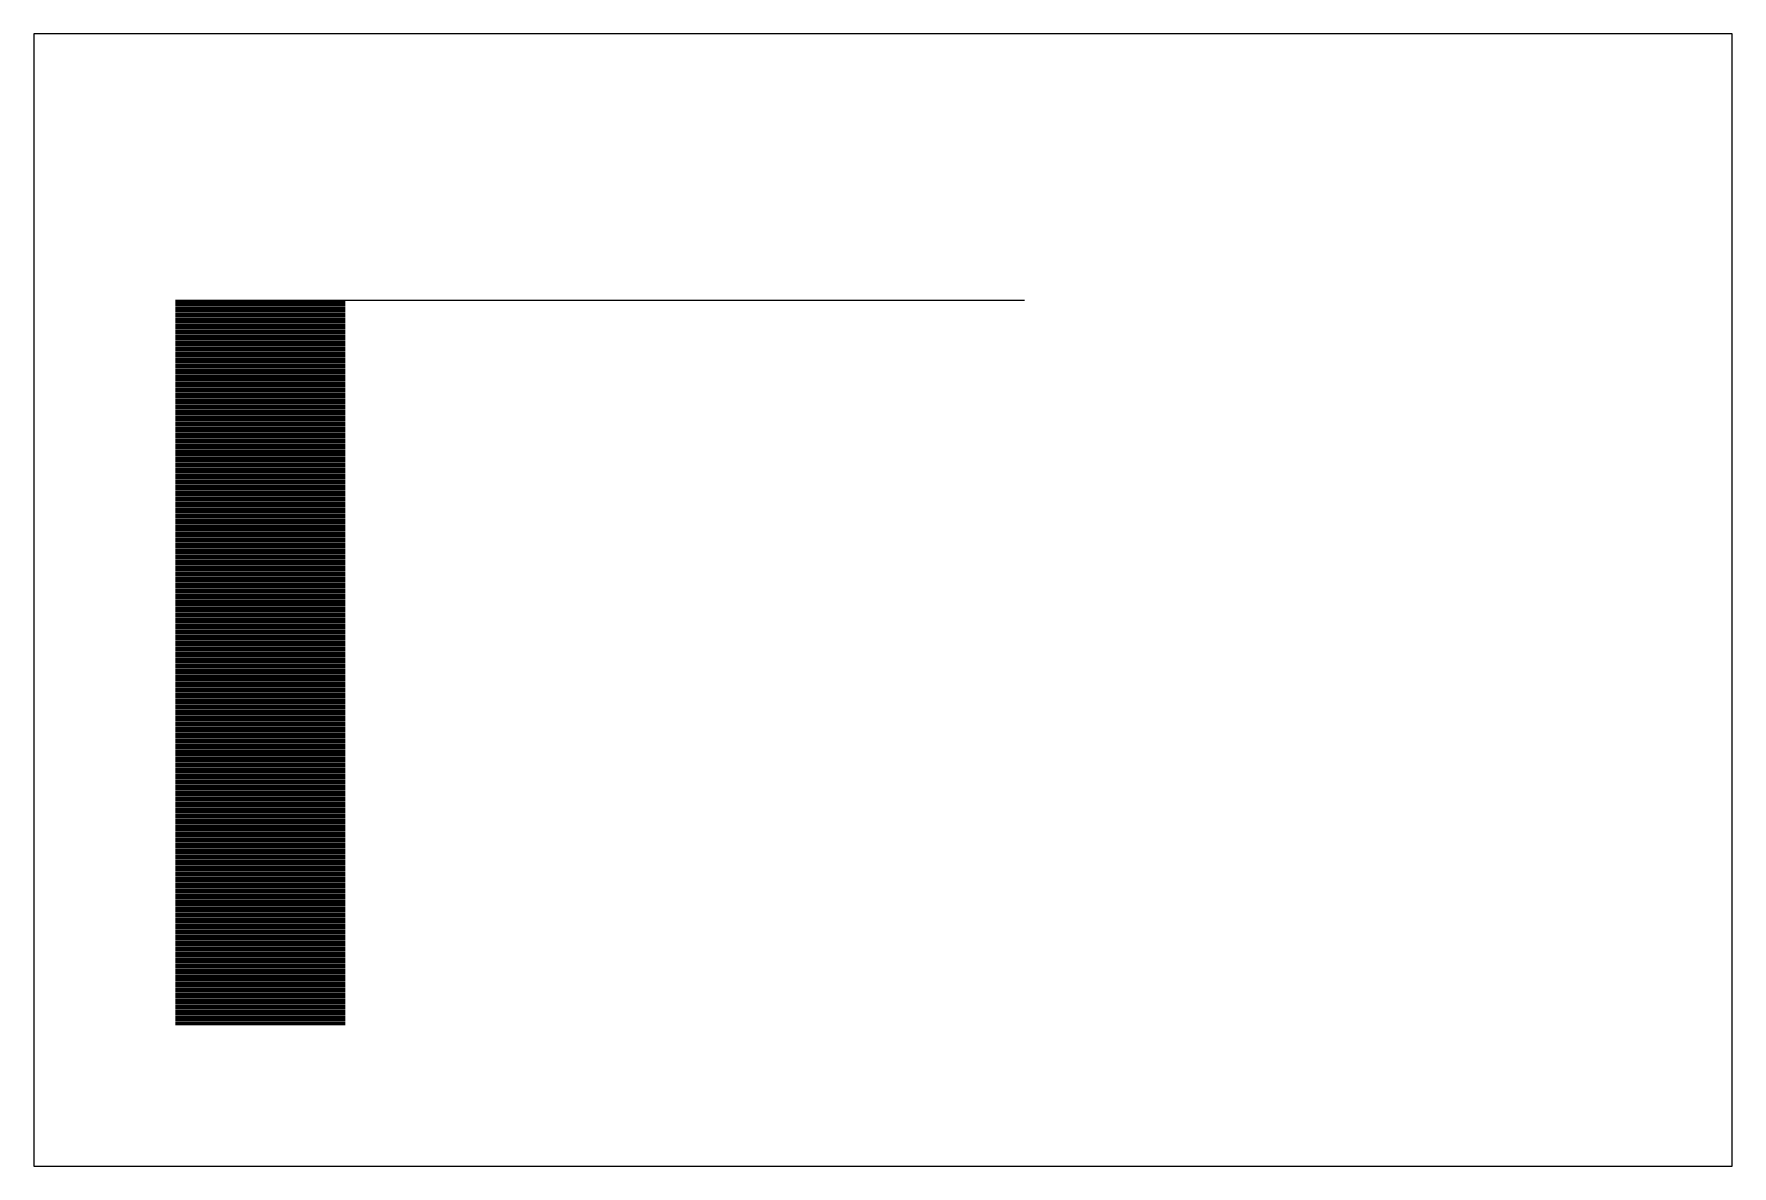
# Model space of a CAD drawing. Header units: millimetres. Extents: x 0 to 6000, y 0 to 4000.
import ezdxf

# ---------------------------------------------------------------- set-up
doc = ezdxf.new("R2010")
doc.units = ezdxf.units.MM
doc.layers.add('MY-DOORS-TRUNC', color=1, linetype='Continuous')
doc.layers.add('MY-WALLS', color=7, linetype='Continuous')

msp = doc.modelspace()

# ---------------------------------------------------------------- linework, layer by layer
at = {"layer": 'MY-DOORS-TRUNC'}
for p, q in [((500, 3060), (3500, 3060)), ((500, 3055), (1100, 3055)), ((500, 3050), (1100, 3050)), ((500, 3045), (1100, 3045)), ((500, 3040), (1100, 3040)), ((500, 3035), (1100, 3035)), ((500, 3030), (1100, 3030)), ((500, 3025), (1100, 3025)), ((500, 3020), (1100, 3020)), ((500, 3015), (1100, 3015)), ((500, 3010), (1100, 3010)), ((500, 3005), (1100, 3005)), ((500, 3000), (1100, 3000)), ((500, 2995), (1100, 2995)), ((500, 2990), (1100, 2990)), ((500, 2985), (1100, 2985)), ((500, 2980), (1100, 2980)), ((500, 2975), (1100, 2975)), ((500, 2970), (1100, 2970)), ((500, 2965), (1100, 2965)), ((500, 2960), (1100, 2960)), ((500, 2955), (1100, 2955)), ((500, 2950), (1100, 2950)), ((500, 2945), (1100, 2945)), ((500, 2940), (1100, 2940)), ((500, 2935), (1100, 2935)), ((500, 2930), (1100, 2930)), ((500, 2925), (1100, 2925)), ((500, 2920), (1100, 2920)), ((500, 2915), (1100, 2915)), ((500, 2910), (1100, 2910)), ((500, 2905), (1100, 2905)), ((500, 2900), (1100, 2900)), ((500, 2895), (1100, 2895)), ((500, 2890), (1100, 2890)), ((500, 2885), (1100, 2885)), ((500, 2880), (1100, 2880)), ((500, 2875), (1100, 2875)), ((500, 2870), (1100, 2870)), ((500, 2865), (1100, 2865)), ((500, 2860), (1100, 2860)), ((500, 2855), (1100, 2855)), ((500, 2850), (1100, 2850)), ((500, 2845), (1100, 2845)), ((500, 2840), (1100, 2840)), ((500, 2835), (1100, 2835)), ((500, 2830), (1100, 2830)), ((500, 2825), (1100, 2825)), ((500, 2820), (1100, 2820)), ((500, 2815), (1100, 2815)), ((500, 2810), (1100, 2810)), ((500, 2805), (1100, 2805)), ((500, 2800), (1100, 2800)), ((500, 2795), (1100, 2795)), ((500, 2790), (1100, 2790)), ((500, 2785), (1100, 2785)), ((500, 2780), (1100, 2780)), ((500, 2775), (1100, 2775)), ((500, 2770), (1100, 2770)), ((500, 2765), (1100, 2765)), ((500, 2760), (1100, 2760)), ((500, 2755), (1100, 2755)), ((500, 2750), (1100, 2750)), ((500, 2745), (1100, 2745)), ((500, 2740), (1100, 2740)), ((500, 2735), (1100, 2735)), ((500, 2730), (1100, 2730)), ((500, 2725), (1100, 2725)), ((500, 2720), (1100, 2720)), ((500, 2715), (1100, 2715)), ((500, 2710), (1100, 2710)), ((500, 2705), (1100, 2705)), ((500, 2700), (1100, 2700)), ((500, 2695), (1100, 2695)), ((500, 2690), (1100, 2690)), ((500, 2685), (1100, 2685)), ((500, 2680), (1100, 2680)), ((500, 2675), (1100, 2675)), ((500, 2670), (1100, 2670)), ((500, 2665), (1100, 2665)), ((500, 2660), (1100, 2660)), ((500, 2655), (1100, 2655)), ((500, 2650), (1100, 2650)), ((500, 2645), (1100, 2645)), ((500, 2640), (1100, 2640)), ((500, 2635), (1100, 2635)), ((500, 2630), (1100, 2630)), ((500, 2625), (1100, 2625)), ((500, 2620), (1100, 2620)), ((500, 2615), (1100, 2615)), ((500, 2610), (1100, 2610)), ((500, 2605), (1100, 2605)), ((500, 2600), (1100, 2600)), ((500, 2595), (1100, 2595)), ((500, 2590), (1100, 2590)), ((500, 2585), (1100, 2585)), ((500, 2580), (1100, 2580)), ((500, 2575), (1100, 2575)), ((500, 2570), (1100, 2570)), ((500, 2565), (1100, 2565)), ((500, 2560), (1100, 2560)), ((500, 2555), (1100, 2555)), ((500, 2550), (1100, 2550)), ((500, 2545), (1100, 2545)), ((500, 2540), (1100, 2540)), ((500, 2535), (1100, 2535)), ((500, 2530), (1100, 2530)), ((500, 2525), (1100, 2525)), ((500, 2520), (1100, 2520)), ((500, 2515), (1100, 2515)), ((500, 2510), (1100, 2510)), ((500, 2505), (1100, 2505)), ((500, 2500), (1100, 2500)), ((500, 2495), (1100, 2495)), ((500, 2490), (1100, 2490)), ((500, 2485), (1100, 2485)), ((500, 2480), (1100, 2480)), ((500, 2475), (1100, 2475)), ((500, 2470), (1100, 2470)), ((500, 2465), (1100, 2465)), ((500, 2460), (1100, 2460)), ((500, 2455), (1100, 2455)), ((500, 2450), (1100, 2450)), ((500, 2445), (1100, 2445)), ((500, 2440), (1100, 2440)), ((500, 2435), (1100, 2435)), ((500, 2430), (1100, 2430)), ((500, 2425), (1100, 2425)), ((500, 2420), (1100, 2420)), ((500, 2415), (1100, 2415)), ((500, 2410), (1100, 2410)), ((500, 2405), (1100, 2405)), ((500, 2400), (1100, 2400)), ((500, 2395), (1100, 2395)), ((500, 2390), (1100, 2390)), ((500, 2385), (1100, 2385)), ((500, 2380), (1100, 2380)), ((500, 2375), (1100, 2375)), ((500, 2370), (1100, 2370)), ((500, 2365), (1100, 2365)), ((500, 2360), (1100, 2360)), ((500, 2355), (1100, 2355)), ((500, 2350), (1100, 2350)), ((500, 2345), (1100, 2345)), ((500, 2340), (1100, 2340)), ((500, 2335), (1100, 2335)), ((500, 2330), (1100, 2330)), ((500, 2325), (1100, 2325)), ((500, 2320), (1100, 2320)), ((500, 2315), (1100, 2315)), ((500, 2310), (1100, 2310)), ((500, 2305), (1100, 2305)), ((500, 2300), (1100, 2300)), ((500, 2295), (1100, 2295)), ((500, 2290), (1100, 2290)), ((500, 2285), (1100, 2285)), ((500, 2280), (1100, 2280)), ((500, 2275), (1100, 2275)), ((500, 2270), (1100, 2270)), ((500, 2265), (1100, 2265)), ((500, 2260), (1100, 2260)), ((500, 2255), (1100, 2255)), ((500, 2250), (1100, 2250)), ((500, 2245), (1100, 2245)), ((500, 2240), (1100, 2240)), ((500, 2235), (1100, 2235)), ((500, 2230), (1100, 2230)), ((500, 2225), (1100, 2225)), ((500, 2220), (1100, 2220)), ((500, 2215), (1100, 2215)), ((500, 2210), (1100, 2210)), ((500, 2205), (1100, 2205)), ((500, 2200), (1100, 2200)), ((500, 2195), (1100, 2195)), ((500, 2190), (1100, 2190)), ((500, 2185), (1100, 2185)), ((500, 2180), (1100, 2180)), ((500, 2175), (1100, 2175)), ((500, 2170), (1100, 2170)), ((500, 2165), (1100, 2165)), ((500, 2160), (1100, 2160)), ((500, 2155), (1100, 2155)), ((500, 2150), (1100, 2150)), ((500, 2145), (1100, 2145)), ((500, 2140), (1100, 2140)), ((500, 2135), (1100, 2135)), ((500, 2130), (1100, 2130)), ((500, 2125), (1100, 2125)), ((500, 2120), (1100, 2120)), ((500, 2115), (1100, 2115)), ((500, 2110), (1100, 2110)), ((500, 2105), (1100, 2105)), ((500, 2100), (1100, 2100)), ((500, 2095), (1100, 2095)), ((500, 2090), (1100, 2090)), ((500, 2085), (1100, 2085)), ((500, 2080), (1100, 2080)), ((500, 2075), (1100, 2075)), ((500, 2070), (1100, 2070)), ((500, 2065), (1100, 2065)), ((500, 2060), (1100, 2060)), ((500, 2055), (1100, 2055)), ((500, 2050), (1100, 2050)), ((500, 2045), (1100, 2045)), ((500, 2040), (1100, 2040)), ((500, 2035), (1100, 2035)), ((500, 2030), (1100, 2030)), ((500, 2025), (1100, 2025)), ((500, 2020), (1100, 2020)), ((500, 2015), (1100, 2015)), ((500, 2010), (1100, 2010)), ((500, 2005), (1100, 2005)), ((500, 2000), (1100, 2000)), ((500, 1995), (1100, 1995)), ((500, 1990), (1100, 1990)), ((500, 1985), (1100, 1985)), ((500, 1980), (1100, 1980)), ((500, 1975), (1100, 1975)), ((500, 1970), (1100, 1970)), ((500, 1965), (1100, 1965)), ((500, 1960), (1100, 1960)), ((500, 1955), (1100, 1955)), ((500, 1950), (1100, 1950)), ((500, 1945), (1100, 1945)), ((500, 1940), (1100, 1940)), ((500, 1935), (1100, 1935)), ((500, 1930), (1100, 1930)), ((500, 1925), (1100, 1925)), ((500, 1920), (1100, 1920)), ((500, 1915), (1100, 1915)), ((500, 1910), (1100, 1910)), ((500, 1905), (1100, 1905)), ((500, 1900), (1100, 1900)), ((500, 1895), (1100, 1895)), ((500, 1890), (1100, 1890)), ((500, 1885), (1100, 1885)), ((500, 1880), (1100, 1880)), ((500, 1875), (1100, 1875)), ((500, 1870), (1100, 1870)), ((500, 1865), (1100, 1865)), ((500, 1860), (1100, 1860)), ((500, 1855), (1100, 1855)), ((500, 1850), (1100, 1850)), ((500, 1845), (1100, 1845)), ((500, 1840), (1100, 1840)), ((500, 1835), (1100, 1835)), ((500, 1830), (1100, 1830)), ((500, 1825), (1100, 1825)), ((500, 1820), (1100, 1820)), ((500, 1815), (1100, 1815)), ((500, 1810), (1100, 1810)), ((500, 1805), (1100, 1805)), ((500, 1800), (1100, 1800)), ((500, 1795), (1100, 1795)), ((500, 1790), (1100, 1790)), ((500, 1785), (1100, 1785)), ((500, 1780), (1100, 1780)), ((500, 1775), (1100, 1775)), ((500, 1770), (1100, 1770)), ((500, 1765), (1100, 1765)), ((500, 1760), (1100, 1760)), ((500, 1755), (1100, 1755)), ((500, 1750), (1100, 1750)), ((500, 1745), (1100, 1745)), ((500, 1740), (1100, 1740)), ((500, 1735), (1100, 1735)), ((500, 1730), (1100, 1730)), ((500, 1725), (1100, 1725)), ((500, 1720), (1100, 1720)), ((500, 1715), (1100, 1715)), ((500, 1710), (1100, 1710)), ((500, 1705), (1100, 1705)), ((500, 1700), (1100, 1700)), ((500, 1695), (1100, 1695)), ((500, 1690), (1100, 1690)), ((500, 1685), (1100, 1685)), ((500, 1680), (1100, 1680)), ((500, 1675), (1100, 1675)), ((500, 1670), (1100, 1670)), ((500, 1665), (1100, 1665)), ((500, 1660), (1100, 1660)), ((500, 1655), (1100, 1655)), ((500, 1650), (1100, 1650)), ((500, 1645), (1100, 1645)), ((500, 1640), (1100, 1640)), ((500, 1635), (1100, 1635)), ((500, 1630), (1100, 1630)), ((500, 1625), (1100, 1625)), ((500, 1620), (1100, 1620)), ((500, 1615), (1100, 1615)), ((500, 1610), (1100, 1610)), ((500, 1605), (1100, 1605)), ((500, 1600), (1100, 1600)), ((500, 1595), (1100, 1595)), ((500, 1590), (1100, 1590)), ((500, 1585), (1100, 1585)), ((500, 1580), (1100, 1580)), ((500, 1575), (1100, 1575)), ((500, 1570), (1100, 1570)), ((500, 1565), (1100, 1565)), ((500, 1560), (1100, 1560)), ((500, 1555), (1100, 1555)), ((500, 1550), (1100, 1550)), ((500, 1545), (1100, 1545)), ((500, 1540), (1100, 1540)), ((500, 1535), (1100, 1535)), ((500, 1530), (1100, 1530)), ((500, 1525), (1100, 1525)), ((500, 1520), (1100, 1520)), ((500, 1515), (1100, 1515)), ((500, 1510), (1100, 1510)), ((500, 1505), (1100, 1505)), ((500, 1500), (1100, 1500)), ((500, 1495), (1100, 1495)), ((500, 1490), (1100, 1490)), ((500, 1485), (1100, 1485)), ((500, 1480), (1100, 1480)), ((500, 1475), (1100, 1475)), ((500, 1470), (1100, 1470)), ((500, 1465), (1100, 1465)), ((500, 1460), (1100, 1460)), ((500, 1455), (1100, 1455)), ((500, 1450), (1100, 1450)), ((500, 1445), (1100, 1445)), ((500, 1440), (1100, 1440)), ((500, 1435), (1100, 1435)), ((500, 1430), (1100, 1430)), ((500, 1425), (1100, 1425)), ((500, 1420), (1100, 1420)), ((500, 1415), (1100, 1415)), ((500, 1410), (1100, 1410)), ((500, 1405), (1100, 1405)), ((500, 1400), (1100, 1400)), ((500, 1395), (1100, 1395)), ((500, 1390), (1100, 1390)), ((500, 1385), (1100, 1385)), ((500, 1380), (1100, 1380)), ((500, 1375), (1100, 1375)), ((500, 1370), (1100, 1370)), ((500, 1365), (1100, 1365)), ((500, 1360), (1100, 1360)), ((500, 1355), (1100, 1355)), ((500, 1350), (1100, 1350)), ((500, 1345), (1100, 1345)), ((500, 1340), (1100, 1340)), ((500, 1335), (1100, 1335)), ((500, 1330), (1100, 1330)), ((500, 1325), (1100, 1325)), ((500, 1320), (1100, 1320)), ((500, 1315), (1100, 1315)), ((500, 1310), (1100, 1310)), ((500, 1305), (1100, 1305)), ((500, 1300), (1100, 1300)), ((500, 1295), (1100, 1295)), ((500, 1290), (1100, 1290)), ((500, 1285), (1100, 1285)), ((500, 1280), (1100, 1280)), ((500, 1275), (1100, 1275)), ((500, 1270), (1100, 1270)), ((500, 1265), (1100, 1265)), ((500, 1260), (1100, 1260)), ((500, 1255), (1100, 1255)), ((500, 1250), (1100, 1250)), ((500, 1245), (1100, 1245)), ((500, 1240), (1100, 1240)), ((500, 1235), (1100, 1235)), ((500, 1230), (1100, 1230)), ((500, 1225), (1100, 1225)), ((500, 1220), (1100, 1220)), ((500, 1215), (1100, 1215)), ((500, 1210), (1100, 1210)), ((500, 1205), (1100, 1205)), ((500, 1200), (1100, 1200)), ((500, 1195), (1100, 1195)), ((500, 1190), (1100, 1190)), ((500, 1185), (1100, 1185)), ((500, 1180), (1100, 1180)), ((500, 1175), (1100, 1175)), ((500, 1170), (1100, 1170)), ((500, 1165), (1100, 1165)), ((500, 1160), (1100, 1160)), ((500, 1155), (1100, 1155)), ((500, 1150), (1100, 1150)), ((500, 1145), (1100, 1145)), ((500, 1140), (1100, 1140)), ((500, 1135), (1100, 1135)), ((500, 1130), (1100, 1130)), ((500, 1125), (1100, 1125)), ((500, 1120), (1100, 1120)), ((500, 1115), (1100, 1115)), ((500, 1110), (1100, 1110)), ((500, 1105), (1100, 1105)), ((500, 1100), (1100, 1100)), ((500, 1095), (1100, 1095)), ((500, 1090), (1100, 1090)), ((500, 1085), (1100, 1085)), ((500, 1080), (1100, 1080)), ((500, 1075), (1100, 1075)), ((500, 1070), (1100, 1070)), ((500, 1065), (1100, 1065)), ((500, 1060), (1100, 1060)), ((500, 1055), (1100, 1055)), ((500, 1050), (1100, 1050)), ((500, 1045), (1100, 1045)), ((500, 1040), (1100, 1040)), ((500, 1035), (1100, 1035)), ((500, 1030), (1100, 1030)), ((500, 1025), (1100, 1025)), ((500, 1020), (1100, 1020)), ((500, 1015), (1100, 1015)), ((500, 1010), (1100, 1010)), ((500, 1005), (1100, 1005)), ((500, 1000), (1100, 1000)), ((500, 995), (1100, 995)), ((500, 990), (1100, 990)), ((500, 985), (1100, 985)), ((500, 980), (1100, 980)), ((500, 975), (1100, 975)), ((500, 970), (1100, 970)), ((500, 965), (1100, 965)), ((500, 960), (1100, 960)), ((500, 955), (1100, 955)), ((500, 950), (1100, 950)), ((500, 945), (1100, 945)), ((500, 940), (1100, 940)), ((500, 935), (1100, 935)), ((500, 930), (1100, 930)), ((500, 925), (1100, 925)), ((500, 920), (1100, 920)), ((500, 915), (1100, 915)), ((500, 910), (1100, 910)), ((500, 905), (1100, 905)), ((500, 900), (1100, 900)), ((500, 895), (1100, 895)), ((500, 890), (1100, 890)), ((500, 885), (1100, 885)), ((500, 880), (1100, 880)), ((500, 875), (1100, 875)), ((500, 870), (1100, 870)), ((500, 865), (1100, 865)), ((500, 860), (1100, 860)), ((500, 855), (1100, 855)), ((500, 850), (1100, 850)), ((500, 845), (1100, 845)), ((500, 840), (1100, 840)), ((500, 835), (1100, 835)), ((500, 830), (1100, 830)), ((500, 825), (1100, 825)), ((500, 820), (1100, 820)), ((500, 815), (1100, 815)), ((500, 810), (1100, 810)), ((500, 805), (1100, 805)), ((500, 800), (1100, 800)), ((500, 795), (1100, 795)), ((500, 790), (1100, 790)), ((500, 785), (1100, 785)), ((500, 780), (1100, 780)), ((500, 775), (1100, 775)), ((500, 770), (1100, 770)), ((500, 765), (1100, 765)), ((500, 760), (1100, 760)), ((500, 755), (1100, 755)), ((500, 750), (1100, 750)), ((500, 745), (1100, 745)), ((500, 740), (1100, 740)), ((500, 735), (1100, 735)), ((500, 730), (1100, 730)), ((500, 725), (1100, 725)), ((500, 720), (1100, 720)), ((500, 715), (1100, 715)), ((500, 710), (1100, 710)), ((500, 705), (1100, 705)), ((500, 700), (1100, 700)), ((500, 695), (1100, 695)), ((500, 690), (1100, 690)), ((500, 685), (1100, 685)), ((500, 680), (1100, 680)), ((500, 675), (1100, 675)), ((500, 670), (1100, 670)), ((500, 665), (1100, 665)), ((500, 660), (1100, 660)), ((500, 655), (1100, 655)), ((500, 650), (1100, 650)), ((500, 645), (1100, 645)), ((500, 640), (1100, 640)), ((500, 635), (1100, 635)), ((500, 630), (1100, 630)), ((500, 625), (1100, 625)), ((500, 620), (1100, 620)), ((500, 615), (1100, 615)), ((500, 610), (1100, 610)), ((500, 605), (1100, 605)), ((500, 600), (1100, 600)), ((500, 595), (1100, 595)), ((500, 590), (1100, 590)), ((500, 585), (1100, 585)), ((500, 580), (1100, 580)), ((500, 575), (1100, 575)), ((500, 570), (1100, 570)), ((500, 565), (1100, 565)), ((500, 560), (1100, 560)), ((500, 555), (1100, 555)), ((500, 550), (1100, 550)), ((500, 545), (1100, 545)), ((500, 540), (1100, 540)), ((500, 535), (1100, 535)), ((500, 530), (1100, 530)), ((500, 525), (1100, 525)), ((500, 520), (1100, 520)), ((500, 515), (1100, 515)), ((500, 510), (1100, 510)), ((500, 505), (1100, 505)), ((500, 500), (1100, 500))]:
    msp.add_line(p, q, dxfattribs=at)
at = {"layer": 'MY-WALLS'}
msp.add_lwpolyline([(0, 0), (6000, 0), (6000, 4000), (0, 4000)], close=True, dxfattribs=at)

doc.saveas('drawing.dxf')
